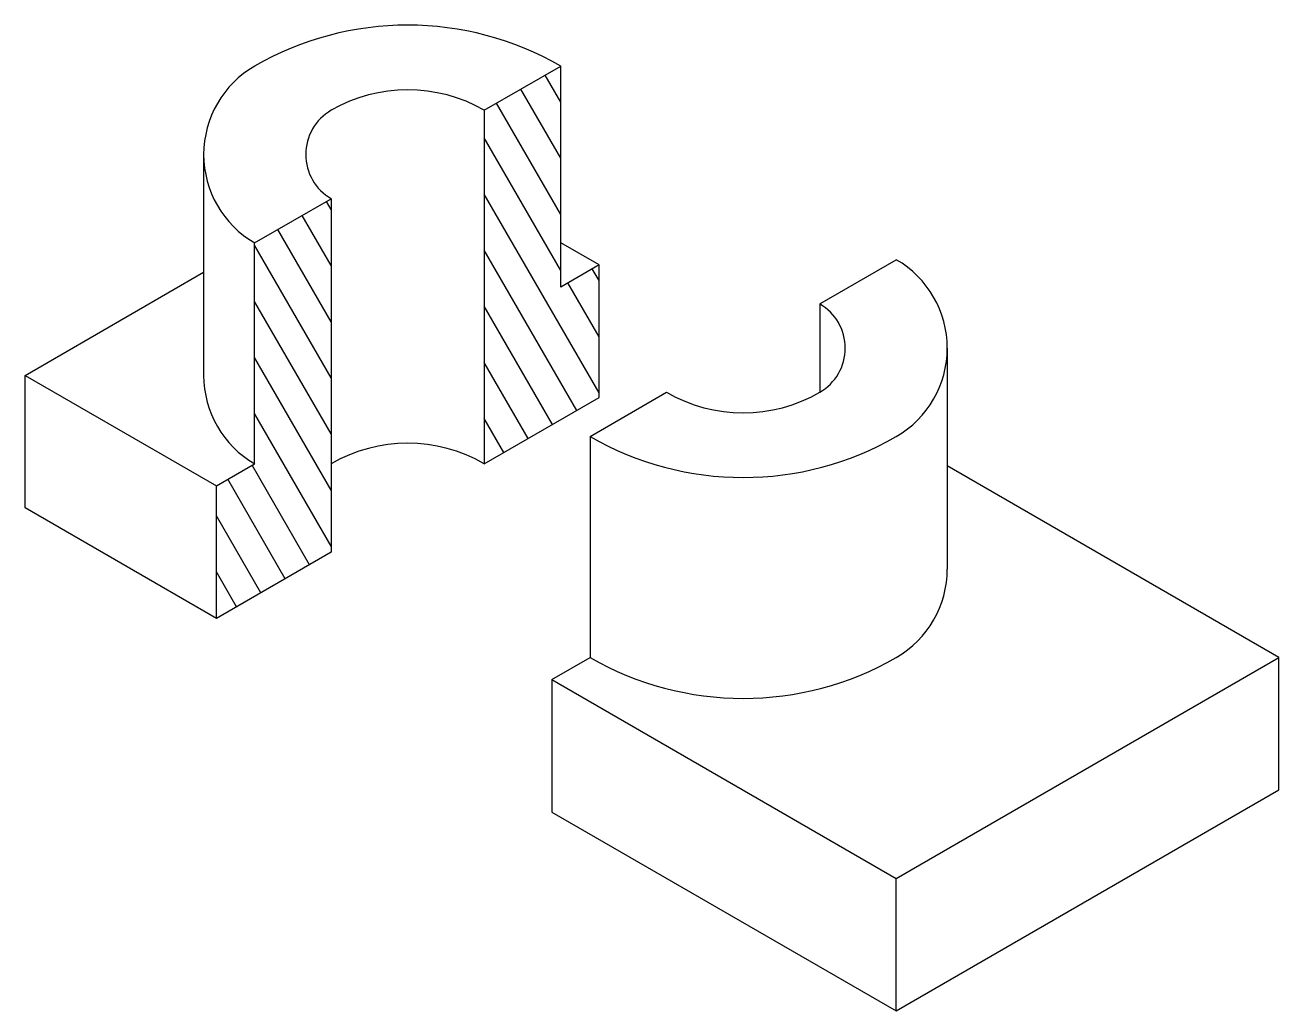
# Model space of a CAD drawing. Header units: millimetres. Extents: x 2365 to 2506, y 2078 to 2190.
import ezdxf

# ---------------------------------------------------------------- set-up
doc = ezdxf.new("R2010")
doc.units = ezdxf.units.MM
doc.linetypes.add('LÍNEAS_OCULTAS2', pattern=[4.7625, 3.175, -1.5875])
doc.layers.add('No Visibles', color=210, linetype='LÍNEAS_OCULTAS2', lineweight=30)

msp = doc.modelspace()

# ---------------------------------------------------------------- hatches: boundary and pattern name
at = {"layer": 'No Visibles'}
h = msp.add_hatch(dxfattribs=at)
h.set_pattern_fill('ANSI31', angle=75)
h.paths.add_polyline_path([(2425.16, 2185.33), (2416.5, 2180.33), (2416.5, 2140.33), (2429.49, 2147.83), (2429.49, 2162.83), (2425.16, 2160.33)])
h = msp.add_hatch(dxfattribs=at)
h.set_pattern_fill('ANSI31', angle=75)
h.paths.add_polyline_path([(2399.18, 2170.33), (2390.52, 2165.33), (2390.52, 2140.33), (2386.19, 2137.83), (2386.19, 2122.83), (2399.18, 2130.33)])

# ---------------------------------------------------------------- linework, layer by layer
for p, q in [((2416.5, 2180.33), (2425.16, 2185.33)), ((2425.16, 2160.33), (2425.16, 2185.33)), ((2416.5, 2180.33), (2416.5, 2140.33)), ((2384.75, 2175.33), (2384.75, 2150.33)), ((2390.52, 2165.33), (2399.18, 2170.33)), ((2399.18, 2170.33), (2399.18, 2130.33)), ((2390.52, 2140.33), (2390.52, 2165.33)), ((2429.49, 2162.83), (2425.16, 2165.33)), ((2429.49, 2162.83), (2425.16, 2160.33)), ((2429.49, 2147.83), (2429.49, 2162.83)), ((2454.46, 2158.42), (2463.12, 2163.42)), ((2364.54, 2150.33), (2384.75, 2162)), ((2454.46, 2158.42), (2454.46, 2148.42)), ((2468.9, 2153.42), (2468.9, 2128.42)), ((2364.54, 2135.33), (2364.54, 2150.33)), ((2364.54, 2150.33), (2386.19, 2137.83)), ((2428.48, 2143.42), (2437.14, 2148.42)), ((2416.5, 2140.33), (2429.49, 2147.83)), ((2428.48, 2143.42), (2428.48, 2118.42)), ((2386.19, 2137.83), (2390.52, 2140.33)), ((2506.42, 2118.42), (2468.9, 2140.08)), ((2386.19, 2122.83), (2386.19, 2137.83)), ((2386.19, 2122.83), (2364.54, 2135.33)), ((2399.18, 2130.33), (2386.19, 2122.83)), ((2424.15, 2115.92), (2428.48, 2118.42)), ((2463.12, 2093.42), (2506.42, 2118.42)), ((2506.42, 2103.42), (2506.42, 2118.42)), ((2424.15, 2115.92), (2463.12, 2093.42)), ((2424.15, 2115.92), (2424.15, 2100.92)), ((2463.12, 2078.42), (2506.42, 2103.42)), ((2424.15, 2100.92), (2463.12, 2078.42)), ((2463.12, 2078.42), (2463.12, 2093.42))]:
    msp.add_line(p, q)
for centre, radius, start, end in [((2407.84, 2155.33), 34.64, 60, 120), ((2396.3, 2175.33), 11.55, 120, 240), ((2407.84, 2165.33), 17.32, 60, 120), ((2402.07, 2175.33), 5.77, 120, 240), ((2457.35, 2153.42), 11.55, 300, 60), ((2451.58, 2153.42), 5.77, 300, 60), ((2396.3, 2150.33), 11.55, 180, 240), ((2445.8, 2163.42), 17.32, 240, 300), ((2407.84, 2125.33), 17.32, 60, 120), ((2445.8, 2173.42), 34.64, 240, 300), ((2457.35, 2128.42), 11.55, 300, 0), ((2445.8, 2148.42), 34.64, 240, 300)]:
    msp.add_arc(centre, radius, start, end)

doc.saveas('drawing.dxf')
